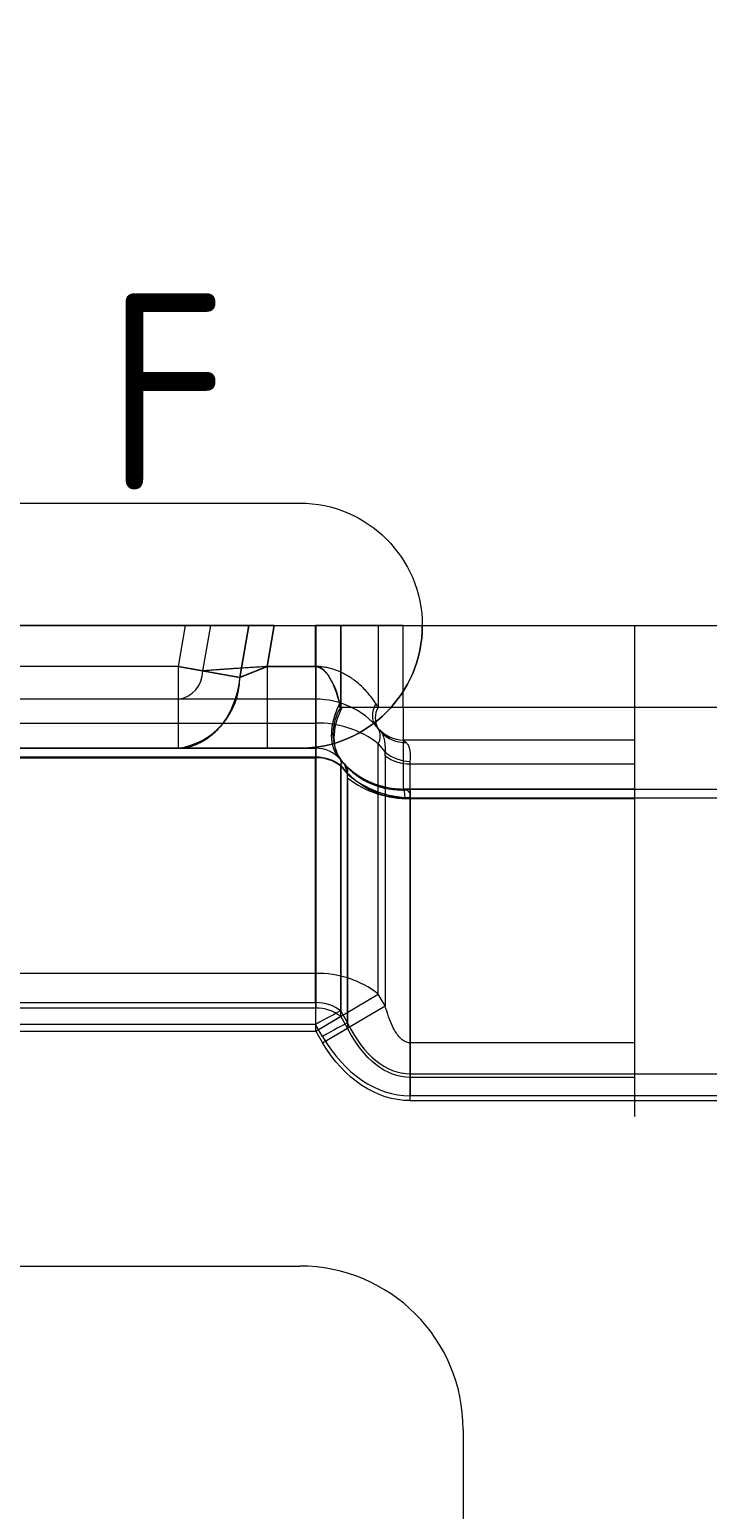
# Model space of a CAD drawing. Header units: millimetres. Extents: x 117382 to 126876, y -1151 to 1280.
# Drawn here: x 124425.04 to 124441.63, y 875.89 to 912.13 of the extents above; entities that cross this region are included whole.
import ezdxf
from ezdxf.enums import TextEntityAlignment as Align

# ---------------------------------------------------------------- set-up
doc = ezdxf.new("R2010")
doc.units = ezdxf.units.MM
doc.linetypes.add('DASHED', pattern=[0])
doc.linetypes.add('HIDDEN', pattern=[0])
for name, color, linetype in [('DIE_P', 2, 'Continuous'), ('DIM', 4, 'Continuous'), ('PRESS', 3, 'Continuous'), ('TEXT', 4, 'Continuous')]:
    doc.layers.add(name, color=color, linetype=linetype)
doc.styles.add('gbenor', font='gbenor.shx', dxfattribs={"bigfont": 'gbcbig.shx'})
doc.styles.get("Standard").update_dxf_attribs({"font": 'txt.shx', "width": 0.85, "bigfont": 'ctxt.shx'})
doc.dimstyles.new('T-2-WX', dxfattribs={"dimtxt": 2, "dimasz": 2, "dimexe": 0.5, "dimexo": 0.5, "dimgap": 0.5, "dimtad": 1, "dimtxsty": 'Standard', "dimblk": 'OPEN30', "dimcen": 0, "dimazin": 3, "dimtfac": 1, "dimtmove": 0, "dimatfit": 3, "dimldrblk": 'OPEN30', "dimlwd": -1, "dimlwe": -1})

# ---------------------------------------------------------------- blocks, each defined once
blk = doc.blocks.new('*u7584')
at = {"layer": 'DIE_P', "color": 2, "linetype": 'Continuous', "lineweight": 13}
for p, q in [((-6.803, 92.246), (-15.197, 92.246)), ((-5.248, 92.246), (-6.803, 92.246)), ((-4.625, 92.246), (-5.248, 92.246)), ((-4.625, 92.246), (-3.611, 92.246)), ((-2.998, 92.246), (-3.611, 92.246)), ((-1.466, 92.246), (-2.998, 92.246)), ((-18.389, 89.246), (-3.611, 89.246)), ((-3.033, 88.999), (-3.031, 88.997)), ((-1.466, 88.246), (-1.296, 88.246)), ((-1.296, 88.246), (30.5, 88.246)), ((-18, 76.567), (-4, 76.567)), ((0, 72.567), (0, 0))]:
    blk.add_line(p, q, dxfattribs=at)
at = {"layer": 'DIE_P', "color": 155, "linetype": 'Continuous', "lineweight": 13}
for p, q in [((-6.803, 92.246), (-6.98, 91.246)), ((-5.248, 92.246), (-5.471, 90.98)), ((-4.625, 92.246), (-4.802, 91.246)), ((-3.611, 91.246), (-3.611, 92.246)), ((-2.998, 90.246), (-2.998, 92.246)), ((-1.466, 90.246), (-1.466, 92.246)), ((-6.98, 91.246), (-15.02, 91.246)), ((-6.98, 91.246), (-5.471, 90.98)), ((-6.98, 91.246), (-6.98, 89.246)), ((-4.802, 91.246), (-3.611, 91.246)), ((-1.466, 90.246), (-2.983, 90.246)), ((30.5, 90.246), (-1.466, 90.246)), ((-1.466, 90.246), (-1.466, 88.246)), ((-3.611, 89.246), (-3.611, 89.026)), ((-3.611, 89.026), (-18.389, 89.026)), ((-3.611, 83.018), (-3.611, 89.026)), ((-2.998, 88.819), (-2.998, 82.811)), ((-2.829, 82.518), (-2.829, 88.634)), ((-1.296, 88.246), (-1.296, 88.026)), ((30.5, 88.026), (-1.296, 88.026)), ((-1.296, 88.026), (-1.296, 81.274)), ((-18.389, 83.018), (-3.611, 83.018)), ((-3.611, 83.018), (-3.611, 82.48)), ((-2.998, 82.811), (-2.829, 82.518)), ((-3.611, 82.48), (-18.389, 82.48)), ((-3.441, 82.187), (-3.611, 82.48)), ((-1.296, 81.274), (30.5, 81.274)), ((-1.296, 81.274), (-1.296, 80.736)), ((30.5, 80.736), (-1.296, 80.736))]:
    blk.add_line(p, q, dxfattribs=at)
at = {"layer": 'DIE_P', "color": 11, "linetype": 'DASHED', "lineweight": 13}
blk.add_arc((-4, 92.246), 3, 270.0001, 360, dxfattribs=at)
at = {"layer": 'DIE_P', "color": 2, "linetype": 'Continuous', "lineweight": 13}
for centre, radius, start in [((-3.611, 88.446), 0.8, 40.0052), ((-4, 72.567), 4, 360)]:
    blk.add_arc(centre, radius, start, 90, dxfattribs=at)
at = {"layer": 'DIE_P', "color": 155, "linetype": 'Continuous', "lineweight": 13}
for centre, major_axis, ratio, start_param, end_param in [((-1.466, 90.246), (-1.502, -1.321), 0.600488, 5.325382, 6.269331), ((-3.611, 88.446), (0.8, 0), 0.725374, 0.698132, 1.570796), ((-3.611, 88.446), (0.613, 0.514), 0.292435, 5.802156, 6.283185), ((-0.853, 90.619), (-1.91, 2.047), 0.999993, 1.518102, 1.607569), ((-3.441, 88.261), (0.564, 0.567), 0.435359, 5.769387, 6.283185), ((-1.466, 87.446), (0, 0.8), 0.087799, 5.522035, 6.283185), ((-1.297, 87.446), (1.999, 0), 0.290075, 1.570781, 1.631393), ((-3.611, 82.438), (-0.8, 0), 0.725374, 3.839724, 4.712389), ((-3.611, 82.438), (0.693, 0.401), 0.045319, 0.458854, 1.54459), ((-3.441, 82.145), (0.693, 0.401), 0.045319, 0.458854, 1.54459), ((-1.296, 84.756), (0, 3.482), 0.574416, 2.268928, 3.141593), ((-1.296, 84.798), (0, 4.062), 0.689299, 2.268928, 3.141593)]:
    blk.add_ellipse(centre, major_axis=major_axis, ratio=ratio, start_param=start_param, end_param=end_param, dxfattribs=at)
at = {"layer": 'DIE_P', "color": 2, "linetype": 'Continuous', "lineweight": 13}
blk.add_ellipse((-1.466, 90.246), major_axis=(1.468, 1.358), ratio=0.999968, start_param=3.093144, end_param=3.182608, dxfattribs=at)
at = {"layer": 'DIE_P', "color": 155, "linetype": 'Continuous', "lineweight": 13}
for points, knots in [([(-5.471, 90.98), (-5.482, 90.871), (-5.5, 90.76), (-5.553, 90.538), (-5.587, 90.428), (-5.673, 90.214), (-5.723, 90.11), (-5.84, 89.914), (-5.906, 89.823), (-6.049, 89.658), (-6.127, 89.584), (-6.29, 89.459), (-6.375, 89.406), (-6.548, 89.324), (-6.636, 89.294), (-6.807, 89.255), (-6.89, 89.246), (-6.971, 89.246)], [0, 0, 0, 0, 0.125559, 0.125559, 0.251118, 0.251118, 0.376677, 0.376677, 0.502237, 0.502237, 0.627796, 0.627796, 0.753355, 0.753355, 0.878914, 0.878914, 1, 1, 1, 1]), ([(-5.471, 90.98), (-5.469, 90.981), (-5.464, 90.983), (-5.456, 90.986), (-5.449, 90.989), (-5.441, 90.992), (-5.434, 90.995), (-5.426, 90.998), (-5.418, 91.001), (-5.41, 91.005), (-5.401, 91.008), (-5.393, 91.012), (-5.384, 91.015), (-5.375, 91.019), (-5.366, 91.022), (-5.357, 91.026), (-5.347, 91.03), (-5.338, 91.034), (-5.328, 91.038), (-5.318, 91.041), (-5.308, 91.045), (-5.298, 91.049), (-5.288, 91.054), (-5.277, 91.058), (-5.267, 91.062), (-5.256, 91.066), (-5.245, 91.07), (-5.234, 91.075), (-5.223, 91.079), (-5.211, 91.084), (-5.2, 91.088), (-5.188, 91.093), (-5.176, 91.097), (-5.164, 91.102), (-5.152, 91.107), (-5.139, 91.112), (-5.127, 91.117), (-5.114, 91.122), (-5.101, 91.127), (-5.088, 91.132), (-5.075, 91.137), (-5.062, 91.142), (-5.048, 91.147), (-5.035, 91.152), (-5.021, 91.158), (-5.007, 91.163), (-4.993, 91.169), (-4.979, 91.174), (-4.965, 91.18), (-4.951, 91.185), (-4.936, 91.191), (-4.922, 91.197), (-4.907, 91.203), (-4.892, 91.209), (-4.878, 91.215), (-4.863, 91.221), (-4.848, 91.227), (-4.832, 91.233), (-4.817, 91.239), (-4.807, 91.244), (-4.802, 91.246)], [0, 0, 0, 0, 0.013668, 0.027457, 0.041368, 0.055401, 0.069556, 0.083834, 0.098234, 0.112758, 0.127405, 0.142175, 0.15707, 0.172088, 0.18723, 0.202497, 0.217889, 0.233405, 0.249047, 0.264814, 0.280706, 0.296724, 0.312867, 0.329137, 0.345533, 0.362055, 0.378704, 0.395479, 0.412382, 0.429411, 0.446567, 0.463851, 0.481262, 0.498801, 0.516468, 0.534262, 0.552185, 0.570235, 0.588414, 0.606721, 0.625157, 0.643721, 0.662414, 0.681236, 0.700187, 0.719267, 0.738477, 0.757815, 0.777283, 0.796881, 0.816608, 0.836465, 0.856451, 0.876568, 0.896814, 0.917191, 0.937698, 0.958335, 0.979102, 1, 1, 1, 1]), ([(-4.802, 91.246), (-4.802, 91.239), (-4.802, 91.225), (-4.802, 91.204), (-4.802, 91.183), (-4.802, 91.162), (-4.802, 91.141), (-4.802, 91.12), (-4.802, 91.099), (-4.802, 91.078), (-4.802, 91.057), (-4.802, 91.037), (-4.802, 91.016), (-4.802, 90.995), (-4.802, 90.974), (-4.802, 90.954), (-4.802, 90.933), (-4.802, 90.912), (-4.802, 90.891), (-4.802, 90.871), (-4.802, 90.85), (-4.802, 90.83), (-4.802, 90.809), (-4.802, 90.789), (-4.802, 90.769), (-4.802, 90.748), (-4.802, 90.728), (-4.802, 90.708), (-4.802, 90.688), (-4.802, 90.668), (-4.802, 90.648), (-4.802, 90.628), (-4.802, 90.608), (-4.802, 90.588), (-4.802, 90.568), (-4.802, 90.549), (-4.802, 90.529), (-4.802, 90.509), (-4.802, 90.49), (-4.802, 90.471), (-4.802, 90.451), (-4.802, 90.432), (-4.802, 90.413), (-4.802, 90.394), (-4.802, 90.375), (-4.802, 90.356), (-4.802, 90.338), (-4.802, 90.319), (-4.802, 90.301), (-4.802, 90.282), (-4.802, 90.264), (-4.802, 90.246), (-4.802, 90.228), (-4.802, 90.21), (-4.802, 90.192), (-4.802, 90.174), (-4.802, 90.156), (-4.802, 90.139), (-4.802, 90.121), (-4.802, 90.104), (-4.802, 90.087), (-4.802, 90.07), (-4.802, 90.053), (-4.802, 90.036), (-4.802, 90.02), (-4.802, 90.003), (-4.802, 89.987), (-4.802, 89.971), (-4.802, 89.955), (-4.802, 89.939), (-4.802, 89.923), (-4.802, 89.907), (-4.802, 89.892), (-4.802, 89.877), (-4.802, 89.861), (-4.802, 89.846), (-4.802, 89.826), (-4.802, 89.8), (-4.802, 89.769), (-4.802, 89.739), (-4.802, 89.71), (-4.802, 89.682), (-4.802, 89.654), (-4.802, 89.628), (-4.802, 89.602), (-4.802, 89.576), (-4.802, 89.552), (-4.802, 89.529), (-4.802, 89.506), (-4.802, 89.484), (-4.802, 89.464), (-4.802, 89.444), (-4.802, 89.425), (-4.802, 89.406), (-4.802, 89.389), (-4.802, 89.373), (-4.802, 89.358), (-4.802, 89.343), (-4.802, 89.33), (-4.802, 89.318), (-4.802, 89.306), (-4.802, 89.296), (-4.802, 89.286), (-4.802, 89.278), (-4.802, 89.27), (-4.802, 89.264), (-4.802, 89.258), (-4.802, 89.254), (-4.802, 89.25), (-4.802, 89.248), (-4.802, 89.246), (-4.802, 89.246), (-4.802, 89.246)], [0, 0, 0, 0, 0.006667, 0.013333, 0.02, 0.026667, 0.033334, 0.04, 0.046667, 0.053334, 0.06, 0.066667, 0.073334, 0.080001, 0.086667, 0.093334, 0.100001, 0.106668, 0.113334, 0.120001, 0.126668, 0.133334, 0.140001, 0.146668, 0.153335, 0.160001, 0.166668, 0.173335, 0.180001, 0.186668, 0.193335, 0.200002, 0.206668, 0.213335, 0.220002, 0.226669, 0.233335, 0.240002, 0.246669, 0.253335, 0.260002, 0.266669, 0.273336, 0.280002, 0.286669, 0.293336, 0.300002, 0.306669, 0.313336, 0.320003, 0.326669, 0.333336, 0.340003, 0.34667, 0.353336, 0.360003, 0.36667, 0.373336, 0.380003, 0.38667, 0.393337, 0.400003, 0.40667, 0.413337, 0.420003, 0.42667, 0.433337, 0.440004, 0.44667, 0.453337, 0.460004, 0.46667, 0.473337, 0.480004, 0.486671, 0.493337, 0.500004, 0.51429, 0.528575, 0.542861, 0.557146, 0.571432, 0.585718, 0.600003, 0.614289, 0.628574, 0.64286, 0.657146, 0.671431, 0.685717, 0.700002, 0.714288, 0.728574, 0.742859, 0.757145, 0.77143, 0.785716, 0.800002, 0.814287, 0.828573, 0.842858, 0.857144, 0.87143, 0.885715, 0.900001, 0.914286, 0.928572, 0.942858, 0.957143, 0.971429, 0.985714, 1, 1, 1, 1]), ([(-3.611, 91.246), (-3.611, 91.181), (-3.611, 91.117), (-3.611, 90.991), (-3.611, 90.929), (-3.611, 90.807), (-3.611, 90.746), (-3.611, 90.626), (-3.611, 90.567), (-3.611, 90.449), (-3.611, 90.39), (-3.611, 90.274), (-3.611, 90.216), (-3.611, 90.103), (-3.611, 90.047), (-3.611, 89.937), (-3.611, 89.883), (-3.611, 89.78), (-3.611, 89.732), (-3.611, 89.644), (-3.611, 89.604), (-3.611, 89.531), (-3.611, 89.498), (-3.611, 89.439), (-3.611, 89.412), (-3.611, 89.366), (-3.611, 89.345), (-3.611, 89.31), (-3.611, 89.295), (-3.611, 89.271), (-3.611, 89.262), (-3.611, 89.249), (-3.611, 89.246), (-3.611, 89.246)], [0, 0, 0, 0, 0.062531, 0.062531, 0.125061, 0.125061, 0.187592, 0.187592, 0.250123, 0.250123, 0.312653, 0.312653, 0.375184, 0.375184, 0.437715, 0.437715, 0.500245, 0.500245, 0.562776, 0.562776, 0.625307, 0.625307, 0.687838, 0.687838, 0.750368, 0.750368, 0.812899, 0.812899, 0.87543, 0.87543, 0.93796, 0.93796, 1, 1, 1, 1]), ([(-1.418, 88.025), (-1.452, 88.024), (-1.486, 88.025), (-1.554, 88.027), (-1.588, 88.03), (-1.69, 88.039), (-1.756, 88.05), (-1.887, 88.077), (-1.951, 88.094), (-2.077, 88.135), (-2.14, 88.159), (-2.262, 88.214), (-2.32, 88.244), (-2.433, 88.31), (-2.488, 88.345), (-2.592, 88.42), (-2.643, 88.46), (-2.715, 88.523), (-2.738, 88.545), (-2.784, 88.589), (-2.807, 88.611), (-2.829, 88.634)], [0, 0, 0, 0, 0.0625, 0.0625, 0.125, 0.125, 0.25, 0.25, 0.375, 0.375, 0.5, 0.5, 0.625, 0.625, 0.75, 0.75, 0.875, 0.875, 0.9375, 0.9375, 1, 1, 1, 1])]:
    blk.add_open_spline(points, degree=3, knots=knots, dxfattribs=at)
at = {"layer": 'DIE_P', "color": 2, "linetype": 'Continuous', "lineweight": 13}
for points, knots in [([(-3.611, 91.246), (-3.609, 91.246), (-3.605, 91.246), (-3.598, 91.245), (-3.592, 91.245), (-3.585, 91.244), (-3.579, 91.243), (-3.572, 91.242), (-3.566, 91.24), (-3.559, 91.239), (-3.553, 91.237), (-3.546, 91.234), (-3.539, 91.232), (-3.532, 91.23), (-3.526, 91.227), (-3.519, 91.224), (-3.512, 91.22), (-3.505, 91.217), (-3.498, 91.213), (-3.491, 91.209), (-3.484, 91.205), (-3.477, 91.201), (-3.469, 91.196), (-3.462, 91.191), (-3.455, 91.186), (-3.448, 91.181), (-3.44, 91.176), (-3.433, 91.17), (-3.426, 91.164), (-3.418, 91.158), (-3.411, 91.151), (-3.403, 91.145), (-3.396, 91.138), (-3.388, 91.131), (-3.381, 91.124), (-3.373, 91.116), (-3.366, 91.108), (-3.358, 91.101), (-3.35, 91.092), (-3.342, 91.083), (-3.333, 91.072), (-3.323, 91.059), (-3.312, 91.044), (-3.301, 91.026), (-3.289, 91.007), (-3.277, 90.986), (-3.264, 90.963), (-3.252, 90.941), (-3.241, 90.92), (-3.232, 90.902), (-3.223, 90.885), (-3.215, 90.87), (-3.208, 90.856), (-3.201, 90.843), (-3.195, 90.832), (-3.19, 90.822), (-3.185, 90.814), (-3.182, 90.806), (-3.176, 90.797), (-3.169, 90.785), (-3.16, 90.769), (-3.152, 90.753), (-3.144, 90.736), (-3.136, 90.718), (-3.129, 90.7), (-3.121, 90.681), (-3.114, 90.661), (-3.107, 90.641), (-3.1, 90.62), (-3.094, 90.599), (-3.088, 90.577), (-3.082, 90.555), (-3.076, 90.534), (-3.071, 90.514), (-3.066, 90.495), (-3.061, 90.477), (-3.057, 90.46), (-3.052, 90.443), (-3.048, 90.428), (-3.044, 90.413), (-3.04, 90.4), (-3.036, 90.387), (-3.033, 90.375), (-3.029, 90.363), (-3.026, 90.353), (-3.024, 90.347), (-3.023, 90.343)], [0, 0, 0, 0, 0.005377, 0.010803, 0.016286, 0.021831, 0.027444, 0.033133, 0.038902, 0.044756, 0.050703, 0.056745, 0.062888, 0.069137, 0.075496, 0.081969, 0.08856, 0.095273, 0.102111, 0.109077, 0.116175, 0.123407, 0.130777, 0.138287, 0.145939, 0.153736, 0.161681, 0.169774, 0.178019, 0.186416, 0.194969, 0.203678, 0.212545, 0.221572, 0.23076, 0.240111, 0.249625, 0.259305, 0.26915, 0.279163, 0.292279, 0.307021, 0.323417, 0.341487, 0.361245, 0.382702, 0.405868, 0.430749, 0.450059, 0.468033, 0.48467, 0.49997, 0.513933, 0.52656, 0.537852, 0.547808, 0.556429, 0.563718, 0.569676, 0.585474, 0.601627, 0.618147, 0.635045, 0.652333, 0.670021, 0.688117, 0.706632, 0.725573, 0.744947, 0.764763, 0.785026, 0.805743, 0.824452, 0.842414, 0.85963, 0.876101, 0.891827, 0.906809, 0.921047, 0.934542, 0.947297, 0.959311, 0.970586, 0.981124, 0.990928, 1, 1, 1, 1]), ([(-3.026, 90.337), (-3.027, 90.335), (-3.03, 90.329), (-3.037, 90.314), (-3.051, 90.285), (-3.078, 90.228), (-3.109, 90.153), (-3.145, 90.055), (-3.177, 89.95), (-3.203, 89.836), (-3.219, 89.733), (-3.226, 89.647), (-3.228, 89.584), (-3.228, 89.539), (-3.226, 89.508), (-3.224, 89.476), (-3.221, 89.446), (-3.217, 89.416), (-3.212, 89.386), (-3.207, 89.357), (-3.2, 89.328), (-3.193, 89.3), (-3.185, 89.272), (-3.176, 89.245), (-3.166, 89.219), (-3.155, 89.193), (-3.144, 89.167), (-3.132, 89.143), (-3.119, 89.119), (-3.105, 89.095), (-3.09, 89.072), (-3.074, 89.05), (-3.058, 89.029), (-3.041, 89.008), (-3.029, 88.995), (-3.023, 88.988)], [0, 0, 0, 0, 0.003927, 0.011725, 0.027285, 0.058287, 0.119973, 0.168145, 0.243299, 0.320595, 0.388836, 0.44802, 0.498145, 0.520957, 0.543768, 0.566579, 0.58939, 0.612201, 0.635013, 0.657824, 0.680635, 0.703446, 0.726258, 0.749069, 0.771881, 0.794692, 0.817504, 0.840316, 0.863127, 0.885939, 0.908751, 0.931563, 0.954375, 0.977188, 1, 1, 1, 1]), ([(-3.032, 90.339), (-3.033, 90.332), (-3.033, 90.325), (-3.033, 90.311), (-3.033, 90.304), (-3.031, 90.29), (-3.03, 90.283), (-3.028, 90.269), (-3.026, 90.262), (-3.022, 90.249), (-3.02, 90.243), (-3.016, 90.234), (-3.014, 90.231), (-3.011, 90.226), (-3.009, 90.224), (-3.004, 90.221), (-3.002, 90.221), (-2.997, 90.223), (-2.996, 90.225), (-2.993, 90.231), (-2.992, 90.234), (-2.99, 90.241), (-2.989, 90.244), (-2.989, 90.247)], [0, 0, 0, 0, 0.125, 0.125, 0.25, 0.25, 0.375, 0.375, 0.5, 0.5, 0.625, 0.625, 0.6875, 0.6875, 0.75, 0.75, 0.8125, 0.8125, 0.875, 0.875, 0.9375, 0.9375, 1, 1, 1, 1]), ([(-2.877, 88.828), (-2.856, 88.808), (-2.835, 88.787), (-2.79, 88.747), (-2.768, 88.727), (-2.698, 88.669), (-2.649, 88.632), (-2.546, 88.561), (-2.493, 88.528), (-2.381, 88.466), (-2.323, 88.437), (-2.247, 88.404), (-2.231, 88.398), (-2.2, 88.385), (-2.154, 88.367), (-2.107, 88.351), (-2.011, 88.32), (-1.946, 88.303), (-1.813, 88.275), (-1.745, 88.264), (-1.641, 88.253), (-1.606, 88.25), (-1.536, 88.247), (-1.501, 88.246), (-1.466, 88.246)], [0, 0, 0, 0, 0.0625, 0.0625, 0.125, 0.125, 0.25, 0.25, 0.375, 0.375, 0.5, 0.5, 0.53125, 0.53125, 0.5625, 0.625, 0.625, 0.75, 0.75, 0.875, 0.875, 0.9375, 0.9375, 1, 1, 1, 1])]:
    blk.add_open_spline(points, degree=3, knots=knots, dxfattribs=at)
blk = doc.blocks.new('*D7643')
at = {"layer": 'Defpoints', "color": 0}
for p in [(124475.152, 897.534), (124485.152, 897.534), (124374.152, 796.534)]:
    blk.add_point(p, dxfattribs=at)
at = {"layer": 'DIM', "color": 0}
blk.add_line((124475.652, 897.534), (124489.295, 897.534), dxfattribs=at)
at = {"layer": 'DIM', "color": 0, "lineweight": 5, "insert": (124487.474, 899.034), "char_height": 2, "attachment_point": 5}
blk.add_mtext('101', dxfattribs=at)
blk = doc.blocks.new('_Open30')
blk = doc.blocks.new('*D7648')
at = {"layer": 'Defpoints', "color": 0}
for p in [(124475.152, 907.534), (124475.152, 897.534), (124374.152, 796.534)]:
    blk.add_point(p, dxfattribs=at)
at = {"layer": 'DIM', "color": 0}
blk.add_line((124475.152, 898.034), (124475.152, 911.676), dxfattribs=at)
at = {"layer": 'DIM', "color": 0, "lineweight": 5, "insert": (124473.652, 909.855), "char_height": 2, "attachment_point": 5, "rotation": 90}
blk.add_mtext('101', dxfattribs=at)

msp = doc.modelspace()

# ---------------------------------------------------------------- linework, layer by layer
at = {"layer": 'DIE_P', "lineweight": 5}
for p, q in [((124428.849, 897.532), (124428.673, 896.532)), ((124428.849, 897.532), (124428.673, 896.532)), ((124429.276, 896.425), (124429.471, 897.532)), ((124430.182, 896.266), (124430.405, 897.532)), ((124430.851, 896.532), (124431.027, 897.532)), ((124430.851, 896.532), (124431.027, 897.532)), ((124432.042, 897.532), (124432.042, 896.532)), ((124432.042, 897.532), (124432.042, 896.532)), ((124432.654, 897.532), (124432.654, 895.532)), ((124433.574, 897.532), (124433.574, 895.532)), ((124434.186, 895.532), (124434.186, 897.532)), ((124434.186, 895.532), (124434.186, 897.532)), ((124439.852, 885.517), (124439.852, 897.532)), ((124428.673, 896.532), (124420.632, 896.532)), ((124428.673, 896.532), (124420.632, 896.532)), ((124428.673, 896.532), (124428.673, 895.732)), ((124429.276, 896.425), (124428.673, 896.532)), ((124428.673, 896.532), (124428.673, 894.532)), ((124430.182, 896.266), (124428.673, 896.532)), ((124432.042, 896.532), (124430.851, 896.532)), ((124430.851, 896.532), (124430.851, 895.732)), ((124432.042, 896.532), (124430.851, 896.532)), ((124430.851, 896.532), (124430.851, 894.532)), ((124432.042, 895.732), (124417.263, 895.732)), ((124432.042, 895.732), (124432.042, 895.146)), ((124434.186, 895.532), (124432.654, 895.532)), ((124434.186, 895.532), (124433.574, 895.532)), ((124439.852, 895.532), (124434.186, 895.532)), ((124434.186, 895.532), (124434.186, 894.732)), ((124434.186, 895.532), (124434.186, 893.532)), ((124439.852, 895.532), (124434.186, 895.532)), ((124417.263, 895.146), (124432.042, 895.146)), ((124432.042, 895.146), (124432.042, 889.017)), ((124433.641, 894.937), (124433.574, 895.017)), ((124433.574, 888.512), (124433.574, 894.641)), ((124433.574, 894.641), (124433.746, 894.436)), ((124439.852, 894.732), (124434.186, 894.732)), ((124432.042, 894.532), (124417.263, 894.532)), ((124417.263, 894.297), (124432.042, 894.297)), ((124432.042, 894.532), (124432.042, 894.297)), ((124432.042, 894.297), (124432.042, 888.169)), ((124432.722, 894.165), (124432.654, 894.246)), ((124433.743, 894.348), (124433.743, 888.227)), ((124432.654, 887.967), (124432.654, 894.095)), ((124432.654, 894.095), (124432.826, 893.89)), ((124434.356, 887.317), (124434.356, 894.146)), ((124434.356, 894.146), (124439.852, 894.146)), ((124432.824, 893.802), (124432.824, 887.681)), ((124439.852, 893.532), (124434.186, 893.532)), ((124434.254, 893.509), (124434.187, 893.532)), ((124434.356, 886.469), (124434.356, 893.297)), ((124434.356, 893.297), (124439.852, 893.297)), ((124432.042, 889.017), (124417.263, 889.017)), ((124432.042, 887.603), (124432.042, 889.017)), ((124432.042, 887.603), (124433.574, 888.512)), ((124433.743, 888.227), (124433.574, 888.512)), ((124432.042, 888.169), (124417.263, 888.169)), ((124432.042, 887.603), (124432.042, 888.169)), ((124432.211, 887.318), (124433.743, 888.227)), ((124432.042, 887.603), (124432.654, 887.967)), ((124432.824, 887.681), (124432.654, 887.967)), ((124417.263, 887.603), (124432.042, 887.603)), ((124417.263, 887.603), (124432.042, 887.603)), ((124432.042, 887.603), (124432.211, 887.318)), ((124432.042, 887.603), (124432.211, 887.318)), ((124432.211, 887.318), (124432.824, 887.681)), ((124434.356, 885.903), (124434.356, 887.317)), ((124439.852, 887.317), (124434.356, 887.317)), ((124434.356, 885.903), (124434.356, 886.469)), ((124439.852, 886.469), (124434.356, 886.469)), ((124434.356, 885.903), (124466.152, 885.903)), ((124434.356, 885.903), (124466.152, 885.903))]:
    msp.add_line(p, q, dxfattribs=at)
at = {"layer": 'DIE_P', "color": 52, "linetype": 'DASHED', "lineweight": 5, "ltscale": 0.5}
msp.add_lwpolyline([(124417.652, 894.532, -1), (124417.652, 900.532), (124431.652, 900.532, -1), (124431.652, 894.532)], format="xyb", close=True, dxfattribs=at)
at = {"layer": 'DIE_P', "color": 1, "linetype": 'Continuous', "lineweight": 5}
msp.add_lwpolyline([(124384.152, 897.532), (124465.152, 897.532, -0.414214), (124466.152, 896.532), (124466.152, 807.036, 0.414214), (124467.652, 805.536), (124470.652, 805.536, -0.414214), (124472.152, 804.036), (124472.152, 798.036, -0.414214), (124470.652, 796.536), (124378.652, 796.536, -0.414214), (124377.152, 798.036), (124377.152, 804.036, -0.414214), (124378.652, 805.536), (124381.652, 805.536, 0.414214), (124383.152, 807.036), (124383.152, 896.532, -0.414214)], format="xyb", close=True, dxfattribs=at)
at = {"layer": 'DIE_P', "lineweight": 5}
for centre, radius, start, end in [((124428.582, 896.42), 0.695, 277.5313, 0.4169), ((124428.445, 896.253), 1.736, 277.5313, 0.4169), ((124432.042, 893.732), 2, 40, 90), ((124433.651, 894.889), 1.186, 147.1785, 212.8215), ((124433.972, 895.274), 0.474, 147.1785, 212.8215), ((124432.099, 892.745), 2.401, 52.1221, 91.3801), ((124433.24, 894.829), 0.383, 330.5438, 29.4562), ((124434.186, 895.531), 0.8, 220.0008, 270.0078), ((124434.186, 895.532), 0.8, 220.0052, 270), ((124434.212, 895.422), 0.749, 220.3716, 273.213), ((124432.042, 893.732), 0.8, 40, 90), ((124432.065, 893.337), 0.96, 52.1221, 91.3801), ((124432.521, 894.171), 0.153, 330.5438, 29.4562), ((124434.186, 895.531), 2, 220.0008, 270.0078), ((124434.186, 895.532), 2, 220.0052, 270), ((124434.333, 895.106), 0.96, 232.1221, 271.3801), ((124434.364, 895.164), 0.955, 229.6542, 269.6619), ((124434.149, 895.379), 1.873, 220.3716, 273.213), ((124434.372, 895.711), 2.388, 229.6542, 269.6619), ((124434.298, 895.698), 2.401, 232.1221, 271.3801), ((124432.099, 886.617), 2.401, 52.1221, 91.3801), ((124432.065, 887.209), 0.96, 52.1221, 91.3801)]:
    msp.add_arc(centre, radius, start, end, dxfattribs=at)
at = {"layer": 'DIE_P', "lineweight": 5, "extrusion": (2.46519e-32, -4.44089e-16, -1)}
for centre, major_axis, ratio, start_param, end_param in [((124436.093, 892.368), (2.085, -2.669), 0.405408, 2.662927, 2.70841), ((124436.705, 892.732), (2.346, -0.597), 0.22686, 3.08388, 3.129363)]:
    msp.add_ellipse(centre, major_axis=major_axis, ratio=ratio, start_param=start_param, end_param=end_param, dxfattribs=at)
at = {"layer": 'DIE_P', "lineweight": 5, "extrusion": (-4.93038e-32, -4.44089e-16, -1)}
for centre, major_axis, ratio, start_param, end_param in [((124435.173, 891.823), (2.085, -2.669), 0.405408, 2.662927, 2.70841), ((124436.705, 892.732), (2.235, -1.781), 0.406765, 2.82806, 2.873542)]:
    msp.add_ellipse(centre, major_axis=major_axis, ratio=ratio, start_param=start_param, end_param=end_param, dxfattribs=at)
at = {"layer": 'DIE_P', "lineweight": 5, "extrusion": (0, -4.44089e-16, -1)}
msp.add_ellipse((124434.356, 889.863), major_axis=(0, 3.96), ratio=0.707107, start_param=3.141593, end_param=4.014257, dxfattribs=at)
msp.add_ellipse((124434.356, 889.863), major_axis=(0, 3.96), ratio=0.707107, start_param=3.141593, end_param=4.014257, dxfattribs=at)
at = {"layer": 'DIE_P', "lineweight": 5}
for points, knots in [([(124430.851, 896.532), (124430.802, 896.528), (124430.707, 896.522), (124430.567, 896.513), (124430.432, 896.504), (124430.304, 896.496), (124430.182, 896.489), (124430.067, 896.481), (124429.959, 896.474), (124429.857, 896.467), (124429.763, 896.461), (124429.674, 896.454), (124429.593, 896.448), (124429.518, 896.443), (124429.449, 896.438), (124429.386, 896.433), (124429.329, 896.429), (124429.293, 896.426), (124429.276, 896.425)], [0, 0, 0, 0, 0.0814975, 0.1604576, 0.2368806, 0.3107675, 0.3821189, 0.4509356, 0.5172188, 0.5809694, 0.6421887, 0.7008783, 0.7570396, 0.8106745, 0.8617853, 0.9103744, 0.9564448, 1, 1, 1, 1]), ([(124432.042, 896.532), (124432.042, 896.322), (124432.042, 896.114), (124432.042, 895.818), (124432.042, 895.732), (124432.042, 895.732)], [0, 0, 0, 0, 0.5, 0.5, 1, 1, 1, 1]), ([(124433.512, 895.629), (124433.482, 895.674), (124433.421, 895.762), (124433.321, 895.885), (124433.217, 895.997), (124433.109, 896.099), (124432.997, 896.19), (124432.882, 896.27), (124432.765, 896.34), (124432.646, 896.399), (124432.526, 896.447), (124432.405, 896.485), (124432.284, 896.512), (124432.162, 896.528), (124432.082, 896.531), (124432.042, 896.532)], [0, 0, 0, 0, 0.097987, 0.191704, 0.281292, 0.366914, 0.448755, 0.527028, 0.601977, 0.673879, 0.743048, 0.809835, 0.874632, 0.937867, 1, 1, 1, 1]), ([(124432.042, 896.532), (124432.042, 896.296), (124432.042, 896.042), (124432.042, 895.549), (124432.042, 895.313), (124432.042, 894.922), (124432.042, 894.769), (124432.042, 894.575), (124432.042, 894.532), (124432.042, 894.532)], [0, 0, 0, 0, 0.25, 0.25, 0.5, 0.5, 0.75, 0.75, 1, 1, 1, 1]), ([(124432.63, 895.629), (124432.613, 895.693), (124432.594, 895.762), (124432.545, 895.912), (124432.515, 895.995), (124432.434, 896.178), (124432.382, 896.28), (124432.273, 896.415), (124432.232, 896.456), (124432.141, 896.515), (124432.091, 896.532), (124432.042, 896.532)], [0, 0, 0, 0, 0.25, 0.25, 0.5, 0.5, 0.75, 0.75, 0.875, 0.875, 1, 1, 1, 1]), ([(124432.63, 895.629), (124432.502, 895.372), (124432.425, 895.098), (124432.425, 894.616), (124432.502, 894.413), (124432.63, 894.274)], [0, 0, 0, 0, 0.5, 0.5, 1, 1, 1, 1]), ([(124433.512, 895.629), (124433.461, 895.526), (124433.431, 895.416), (124433.431, 895.224), (124433.461, 895.143), (124433.512, 895.087)], [0, 0, 0, 0, 0.5, 0.5, 1, 1, 1, 1]), ([(124433.641, 894.937), (124433.649, 894.926), (124433.666, 894.904), (124433.686, 894.86), (124433.703, 894.809), (124433.717, 894.749), (124433.728, 894.682), (124433.736, 894.607), (124433.742, 894.525), (124433.744, 894.466), (124433.746, 894.436)], [0, 0, 0, 0, 0.127237, 0.253394, 0.378687, 0.503337, 0.627566, 0.751602, 0.875671, 1, 1, 1, 1]), ([(124434.254, 894.674), (124434.244, 894.683), (124434.224, 894.699), (124434.204, 894.717), (124434.19, 894.728), (124434.188, 894.73), (124434.187, 894.731)], [0, 0, 0, 0, 0.254997, 0.505967, 0.753944, 1, 1, 1, 1]), ([(124434.358, 894.209), (124434.36, 894.237), (124434.364, 894.294), (124434.363, 894.371), (124434.358, 894.441), (124434.347, 894.503), (124434.332, 894.558), (124434.311, 894.604), (124434.286, 894.644), (124434.265, 894.664), (124434.254, 894.674)], [0, 0, 0, 0, 0.129463, 0.257246, 0.383545, 0.50856, 0.632499, 0.755573, 0.878, 1, 1, 1, 1]), ([(124434.356, 887.317), (124434.342, 887.318), (124434.312, 887.32), (124434.268, 887.332), (124434.225, 887.351), (124434.182, 887.377), (124434.14, 887.411), (124434.098, 887.452), (124434.056, 887.501), (124433.991, 887.591), (124433.909, 887.741), (124433.818, 887.966), (124433.769, 888.135), (124433.743, 888.227)], [0, 0, 0, 0, 0.033995, 0.069327, 0.107067, 0.148097, 0.193107, 0.242621, 0.297032, 0.356638, 0.530346, 0.744406, 1, 1, 1, 1])]:
    msp.add_open_spline(points, degree=3, knots=knots, dxfattribs=at)
for points in [[(124430.851, 896.532), (124430.595, 896.43), (124430.346, 896.331), (124430.182, 896.266)], [(124432.654, 895.532), (124432.647, 895.564), (124432.638, 895.597), (124432.63, 895.629)], [(124433.574, 895.532), (124433.554, 895.564), (124433.533, 895.597), (124433.512, 895.629)], [(124434.187, 894.731), (124434.186, 894.732), (124434.186, 894.732), (124434.186, 894.732)], [(124432.722, 894.165), (124432.749, 894.134), (124432.781, 894.042), (124432.826, 893.89)], [(124434.187, 893.532), (124434.186, 893.532), (124434.186, 893.532), (124434.186, 893.532)], [(124434.358, 893.322), (124434.376, 893.413), (124434.346, 893.477), (124434.254, 893.509)], [(124434.356, 886.469), (124433.769, 886.469), (124433.202, 886.917), (124432.824, 887.681)]]:
    msp.add_open_spline(points, degree=3, dxfattribs=at)
at = {"layer": 'PRESS', "color": 8, "linetype": 'HIDDEN', "lineweight": 5}
msp.add_lwpolyline([(124374.152, 796.534), (124374.152, 897.534), (124475.152, 897.534), (124475.152, 796.534)], close=True, dxfattribs=at)

# ---------------------------------------------------------------- block references
at = {"layer": 'PRESS', "color": 4, "lineweight": 5}
msp.add_blockref('*u7584', (124435.652, 805.286), dxfattribs=at)

# ---------------------------------------------------------------- texts
at = {"layer": 'TEXT', "color": 4, "lineweight": 5, "style": 'gbenor'}
msp.add_text('F', height=4.8, dxfattribs=at).set_placement((124428.414, 903.256), align=Align.MIDDLE_CENTER)

# ---------------------------------------------------------------- dimensions: what is measured, and where the dimension line sits
at = {"layer": 'DIM', "lineweight": 5}
for offset, dtype, picture, middle in [((0, 10), 1, '*D7648', (124473.652, 909.855)), ((10, 0), 0, '*D7643', (124487.474, 899.034))]:
    dim = msp.add_ordinate_dim(feature_location=(124475.152, 897.534), offset=offset, dtype=dtype, origin=(124374.152, 796.534), dimstyle='T-2-WX', dxfattribs=at)
    dim.commit()
    dim.dimension.update_dxf_attribs({"geometry": picture, "text_midpoint": middle})

doc.saveas('drawing.dxf')
